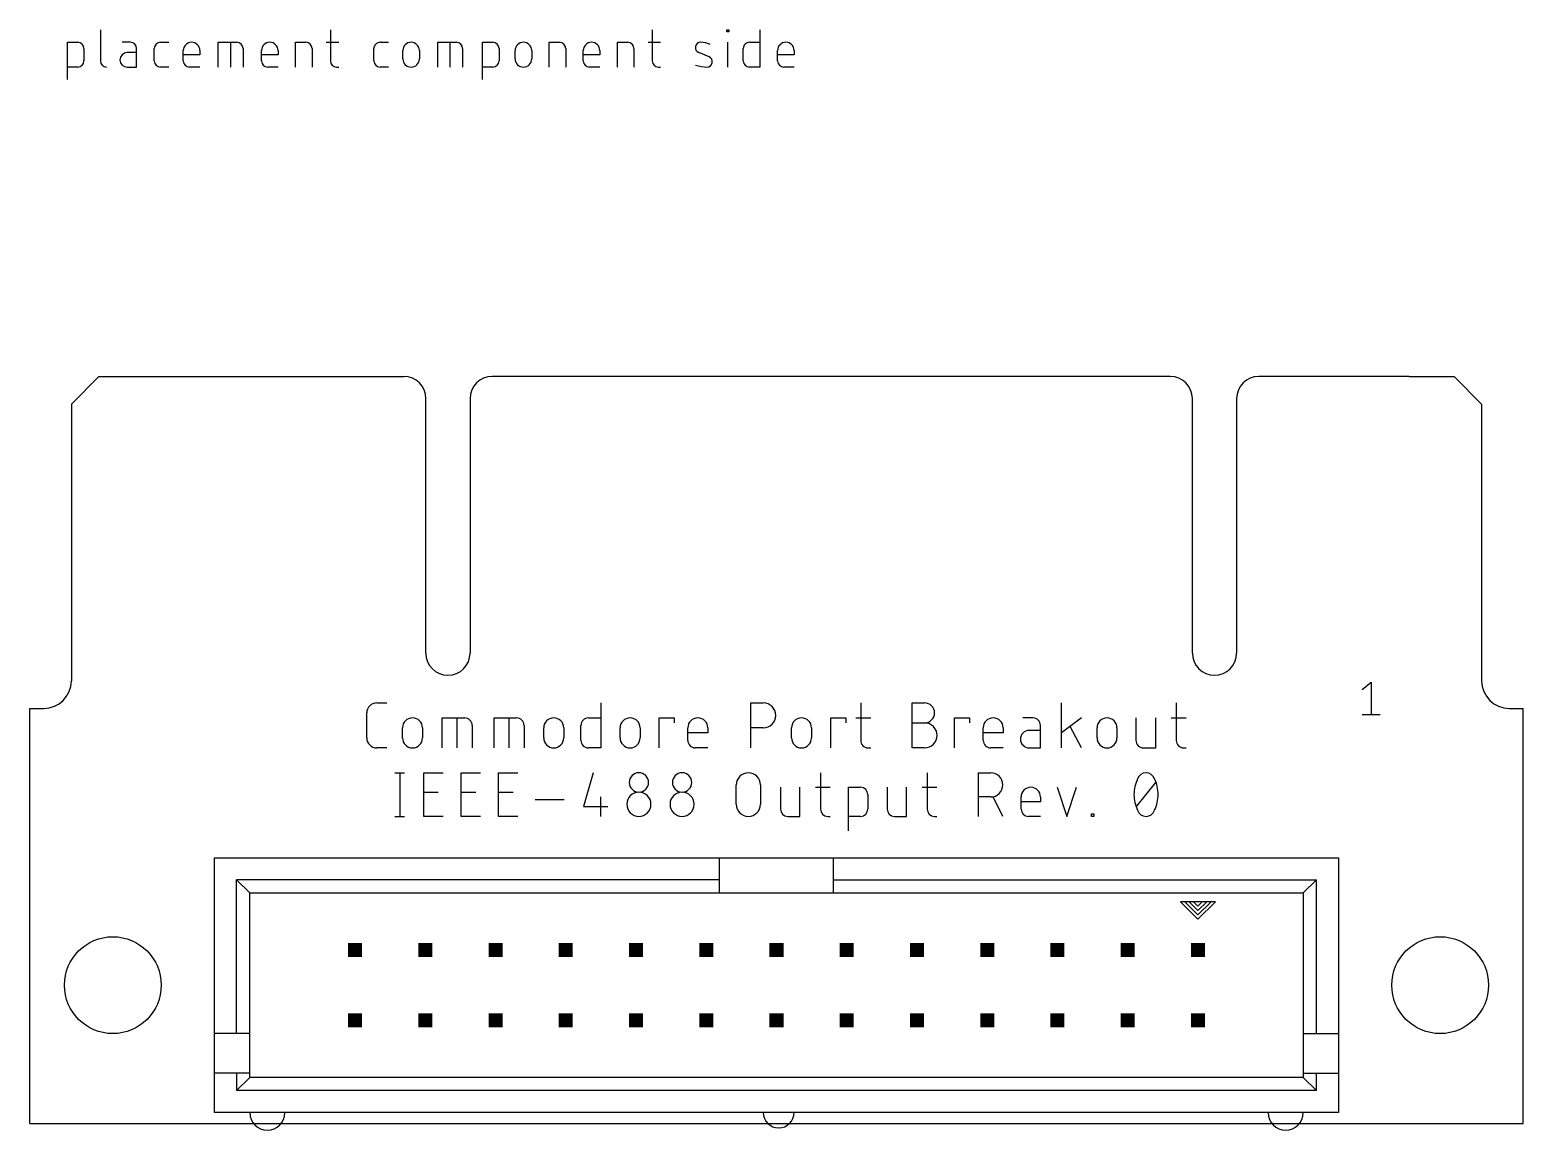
# Model space of a CAD drawing. Extents: x 0 to 54, y -0.2 to 39.5.
import ezdxf

# ---------------------------------------------------------------- set-up
doc = ezdxf.new("R2010")
doc.units = 0
for name, color, linetype in [('20', 30, 'CONTINUOUS'), ('21', 253, 'CONTINUOUS'), ('51', 253, 'CONTINUOUS')]:
    doc.layers.add(name, color=color, linetype=linetype)

# ---------------------------------------------------------------- blocks, each defined once
blk = doc.blocks.new('RECT')
blk.add_solid([(-0.5, -0.5), (0.5, -0.5), (-0.5, 0.5), (0.5, 0.5)])

msp = doc.modelspace()

# ---------------------------------------------------------------- linework, layer by layer
at = {"layer": '20'}
for p, q in [((1.5, 26), (2.5, 27)), ((2.5, 27), (13.52, 27)), ((41.24, 27), (16.72, 27)), ((49.88, 27), (44.44, 27)), ((49.88, 27), (51.5, 27)), ((52.5, 26), (51.5, 27)), ((1.5, 26), (1.5, 16)), ((14.32, 17), (14.32, 26.2)), ((15.92, 26.2), (15.92, 17)), ((42.04, 17), (42.04, 26.2)), ((43.64, 26.2), (43.64, 17)), ((52.5, 26), (52.5, 16)), ((0, 0), (0, 15)), ((0, 15), (0.5, 15)), ((53.5, 15), (54, 15)), ((54, 0), (54, 15)), ((0, 0), (54, 0))]:
    msp.add_line(p, q, dxfattribs=at)
for centre in [(3, 5), (51, 5)]:
    msp.add_circle(centre, 1.75, dxfattribs=at)
for centre, radius, start, end in [((13.52, 26.2), 0.8, 0, 90), ((16.72, 26.2), 0.8, 90, 180), ((41.24, 26.2), 0.8, 0, 90), ((44.44, 26.2), 0.8, 90, 180), ((15.12, 17), 0.8, 180, 270), ((15.12, 17), 0.8, 270, 0), ((42.84, 17), 0.8, 180, 270), ((42.84, 17), 0.8, 270, 0), ((0.5, 16), 1, 270, 0), ((53.5, 16), 1, 180, 270)]:
    msp.add_arc(centre, radius, start, end, dxfattribs=at)
at = {"layer": '21'}
for p, q in [((2.5485, 39.5264), (2.5485, 38.4045)), ((10.8694, 39.5264), (10.8694, 38.4045)), ((22.5046, 39.5264), (22.5046, 38.4045)), ((25.2019, 39.4516), (25.2019, 39.5264)), ((25.2019, 39.5264), (25.2767, 39.5264)), ((25.2767, 39.4516), (25.2019, 39.4516)), ((25.2767, 39.5264), (25.2767, 39.4516)), ((26.3968, 39.5264), (26.3968, 38.1802)), ((1.3589, 37.7314), (1.3589, 39.0776)), ((1.3589, 39.0776), (1.7328, 39.0776)), ((3.632, 39.0776), (3.3329, 39.0776)), ((4.725, 39.0776), (5.0241, 39.0776)), ((6.813, 38.1802), (6.813, 39.0776)), ((6.813, 39.0776), (7.4861, 39.0776)), ((7.2617, 38.1802), (7.2617, 39.0776)), ((9.609, 38.1802), (9.609, 39.0776)), ((9.609, 39.0776), (9.983, 39.0776)), ((10.7198, 39.0776), (11.1685, 39.0776)), ((12.6643, 39.0776), (12.9635, 39.0776)), ((14.7524, 38.1802), (14.7524, 39.0776)), ((14.7524, 39.0776), (15.4255, 39.0776)), ((15.2011, 38.1802), (15.2011, 39.0776)), ((16.3706, 37.7314), (16.3706, 39.0776)), ((16.3706, 39.0776), (16.7446, 39.0776)), ((18.7804, 38.1802), (18.7804, 39.0776)), ((18.7804, 39.0776), (19.1543, 39.0776)), ((21.2443, 38.1802), (21.2443, 39.0776)), ((21.2443, 39.0776), (21.6182, 39.0776)), ((22.355, 39.0776), (22.8038, 39.0776)), ((25.2393, 38.1802), (25.2393, 39.0776)), ((26.0229, 39.0776), (26.3968, 39.0776)), ((1.9572, 38.8533), (1.9572, 38.4045)), ((3.8564, 38.7037), (3.5199, 38.7037)), ((3.8564, 38.1802), (3.8564, 38.8533)), ((4.5006, 38.4045), (4.5006, 38.8533)), ((5.5481, 38.4045), (5.5481, 38.7785)), ((6.1464, 38.6289), (5.5481, 38.6289)), ((6.1464, 38.7785), (6.1464, 38.6289)), ((7.7105, 38.8533), (7.7105, 38.1802)), ((8.3771, 38.4045), (8.3771, 38.7785)), ((8.9754, 38.6289), (8.3771, 38.6289)), ((8.9754, 38.7785), (8.9754, 38.6289)), ((10.2074, 38.8533), (10.2074, 38.1802)), ((12.44, 38.4045), (12.44, 38.8533)), ((13.4875, 38.4793), (13.4875, 38.7785)), ((14.0858, 38.7785), (14.0858, 38.4793)), ((15.6498, 38.8533), (15.6498, 38.1802)), ((16.969, 38.8533), (16.969, 38.4045)), ((17.5484, 38.4793), (17.5484, 38.7785)), ((18.1467, 38.7785), (18.1467, 38.4793)), ((19.3787, 38.8533), (19.3787, 38.1802)), ((20.0123, 38.4045), (20.0123, 38.7785)), ((20.6106, 38.6289), (20.0123, 38.6289)), ((20.6106, 38.7785), (20.6106, 38.6289)), ((21.8426, 38.8533), (21.8426, 38.1802)), ((24.5594, 38.5541), (24.1854, 38.7037)), ((25.7985, 38.4045), (25.7985, 38.8533)), ((27.0391, 38.4045), (27.0391, 38.7785)), ((27.6374, 38.6289), (27.0391, 38.6289)), ((27.6374, 38.7785), (27.6374, 38.6289)), ((1.7328, 38.1802), (1.3589, 38.1802)), ((3.5199, 38.1802), (3.8564, 38.1802)), ((5.0241, 38.1802), (4.725, 38.1802)), ((6.1464, 38.1802), (5.7725, 38.1802)), ((8.9754, 38.1802), (8.6014, 38.1802)), ((11.0937, 38.1802), (11.1685, 38.1802)), ((12.9635, 38.1802), (12.6643, 38.1802)), ((16.7446, 38.1802), (16.3706, 38.1802)), ((20.6106, 38.1802), (20.2367, 38.1802)), ((22.729, 38.1802), (22.8038, 38.1802)), ((26.3968, 38.1802), (26.0229, 38.1802)), ((27.6374, 38.1802), (27.2635, 38.1802)), ((48.1801, 15.6896), (48.5046, 15.9492)), ((48.5046, 15.9492), (48.5046, 14.7808)), ((12.545, 15.2018), (12.9062, 15.2018)), ((20.6524, 15.2018), (20.6524, 13.5762)), ((26.0684, 13.5762), (26.0684, 15.2018)), ((26.0684, 15.2018), (26.52, 15.2018)), ((30.0443, 15.2018), (30.0443, 13.8471)), ((31.9041, 13.5762), (31.9041, 15.2018)), ((31.9041, 15.2018), (32.3557, 15.2018)), ((37.3048, 13.5762), (37.3048, 15.2018)), ((41.455, 15.2018), (41.455, 13.8471)), ((12.1837, 13.9374), (12.1837, 14.8406)), ((14.911, 13.5762), (14.911, 14.6599)), ((14.911, 14.6599), (15.7238, 14.6599)), ((15.4528, 13.5762), (15.4528, 14.6599)), ((16.7867, 13.5762), (16.7867, 14.6599)), ((16.7867, 14.6599), (17.5995, 14.6599)), ((17.3286, 13.5762), (17.3286, 14.6599)), ((20.2009, 14.6599), (20.6524, 14.6599)), ((22.7594, 13.5762), (22.7594, 14.6599)), ((22.7594, 14.6599), (23.3012, 14.6599)), ((23.3012, 14.6599), (23.3012, 14.4793)), ((28.9598, 13.5762), (28.9598, 14.6599)), ((28.9598, 14.6599), (29.5016, 14.6599)), ((29.5016, 14.6599), (29.5016, 14.4793)), ((29.8636, 14.6599), (30.4055, 14.6599)), ((33.4407, 13.5762), (33.4407, 14.6599)), ((33.4407, 14.6599), (33.9826, 14.6599)), ((33.9826, 14.6599), (33.9826, 14.4793)), ((36.2732, 14.6599), (35.912, 14.6599)), ((38.0273, 14.6599), (37.3048, 14.1181)), ((39.9973, 14.6599), (39.9973, 13.8471)), ((40.7198, 13.5762), (40.7198, 14.6599)), ((41.2744, 14.6599), (41.8163, 14.6599)), ((48.1801, 14.7808), (48.8292, 14.7808)), ((13.4764, 13.9374), (13.4764, 14.2987)), ((14.1989, 14.2987), (14.1989, 13.9374)), ((15.9947, 14.389), (15.9947, 13.5762)), ((17.8705, 14.389), (17.8705, 13.5762)), ((18.5826, 13.9374), (18.5826, 14.2987)), ((19.3051, 14.2987), (19.3051, 13.9374)), ((19.93, 13.8471), (19.93, 14.389)), ((21.3441, 13.9374), (21.3441, 14.2987)), ((22.0666, 14.2987), (22.0666, 13.9374)), ((23.793, 13.8471), (23.793, 14.2987)), ((24.5155, 14.1181), (23.793, 14.1181)), ((24.5155, 14.2987), (24.5155, 14.1181)), ((26.52, 14.2987), (26.0684, 14.2987)), ((27.5445, 13.9374), (27.5445, 14.2987)), ((28.267, 14.2987), (28.267, 13.9374)), ((31.9041, 14.4793), (32.3557, 14.4793)), ((34.4743, 13.8471), (34.4743, 14.2987)), ((35.1968, 14.1181), (34.4743, 14.1181)), ((35.1968, 14.2987), (35.1968, 14.1181)), ((36.5442, 14.2084), (36.1378, 14.2084)), ((36.5442, 13.5762), (36.5442, 14.389)), ((38.0273, 13.5762), (37.6209, 14.3438)), ((38.5905, 13.9374), (38.5905, 14.2987)), ((39.313, 14.2987), (39.313, 13.9374)), ((12.9062, 13.5762), (12.545, 13.5762)), ((20.6524, 13.5762), (20.2009, 13.5762)), ((24.5155, 13.5762), (24.0639, 13.5762)), ((30.3152, 13.5762), (30.4055, 13.5762)), ((32.3557, 13.5762), (31.9041, 13.5762)), ((35.1968, 13.5762), (34.7452, 13.5762)), ((36.1378, 13.5762), (36.5442, 13.5762)), ((40.2683, 13.5762), (40.7198, 13.5762)), ((41.726, 13.5762), (41.8163, 13.5762)), ((13.1988, 12.6764), (13.5488, 12.6764)), ((13.3738, 12.6764), (13.3738, 11.1016)), ((14.2425, 11.1016), (14.2425, 12.6764)), ((14.2425, 12.6764), (14.9425, 12.6764)), ((15.5973, 11.1016), (15.5973, 12.6764)), ((15.5973, 12.6764), (16.2972, 12.6764)), ((16.952, 11.1016), (16.952, 12.6764)), ((16.952, 12.6764), (17.6519, 12.6764)), ((20.3725, 12.6764), (20.0225, 11.4516)), ((28.5909, 12.6764), (28.5909, 11.3641)), ((32.4466, 12.6764), (32.4466, 11.3641)), ((34.3101, 11.1016), (34.3101, 12.6764)), ((34.3101, 12.6764), (34.7475, 12.6764)), ((14.2425, 11.9765), (14.7675, 11.9765)), ((15.5973, 11.9765), (16.1222, 11.9765)), ((16.952, 11.9765), (17.4769, 11.9765)), ((25.5456, 11.539), (25.5456, 12.239)), ((26.4204, 12.239), (26.4204, 11.539)), ((27.1441, 12.1515), (27.1441, 11.3641)), ((27.844, 11.1016), (27.844, 12.1515)), ((28.416, 12.1515), (28.9409, 12.1515)), ((29.6018, 10.5767), (29.6018, 12.1515)), ((29.6018, 12.1515), (30.0392, 12.1515)), ((30.3017, 11.889), (30.3017, 11.3641)), ((30.9998, 12.1515), (30.9998, 11.3641)), ((31.6997, 11.1016), (31.6997, 12.1515)), ((32.2717, 12.1515), (32.7966, 12.1515)), ((37.1481, 12.1515), (37.498, 11.1016)), ((37.498, 11.1016), (37.848, 12.1515)), ((40.0138, 11.4516), (40.7137, 12.3264)), ((18.2677, 11.714), (19.3176, 11.714)), ((20.0225, 11.4516), (20.8974, 11.4516)), ((20.6349, 11.8015), (20.6349, 11.1016)), ((34.7475, 11.8015), (34.3101, 11.8015)), ((35.185, 11.1016), (34.835, 11.8015)), ((35.8455, 11.3641), (35.8455, 11.8015)), ((36.5454, 11.6265), (35.8455, 11.6265)), ((36.5454, 11.8015), (36.5454, 11.6265)), ((13.1988, 11.1016), (13.5488, 11.1016)), ((14.9425, 11.1016), (14.2425, 11.1016)), ((16.2972, 11.1016), (15.5973, 11.1016)), ((17.6519, 11.1016), (16.952, 11.1016)), ((27.4065, 11.1016), (27.844, 11.1016)), ((28.8534, 11.1016), (28.9409, 11.1016)), ((30.0392, 11.1016), (29.6018, 11.1016)), ((31.2622, 11.1016), (31.6997, 11.1016)), ((32.7091, 11.1016), (32.7966, 11.1016)), ((36.5454, 11.1016), (36.1079, 11.1016)), ((38.3921, 11.1016), (38.3921, 11.1891)), ((38.3921, 11.1891), (38.4796, 11.1891)), ((38.4796, 11.1016), (38.3921, 11.1016)), ((38.4796, 11.1891), (38.4796, 11.1016)), ((6.68, 3.2537), (6.68, 9.6038)), ((6.68, 9.6038), (24.9362, 9.6038)), ((24.9362, 9.6038), (29.0638, 9.6038)), ((24.9362, 8.81), (24.9362, 9.6038)), ((29.0638, 9.6038), (47.32, 9.6038)), ((29.0638, 8.81), (29.0638, 9.6038)), ((47.32, 9.6038), (47.32, 3.2537)), ((24.9362, 8.81), (7.4737, 8.81)), ((7.4737, 3.2537), (7.4737, 8.81)), ((7.95, 8.3338), (7.4737, 8.81)), ((24.9362, 8.3338), (24.9362, 8.81)), ((29.0638, 8.3338), (29.0638, 8.81)), ((29.0638, 8.81), (46.5263, 8.81)), ((46.5263, 8.81), (46.05, 8.3338)), ((46.5263, 3.2537), (46.5263, 8.81)), ((7.95, 3.2537), (7.95, 8.3338)), ((7.95, 8.3338), (24.9362, 8.3338)), ((24.9362, 8.3338), (29.0638, 8.3338)), ((29.0638, 8.3338), (46.05, 8.3338)), ((46.05, 8.3338), (46.05, 3.2537)), ((41.7638, 8.0162), (41.605, 8.0162)), ((41.605, 8.0162), (42.24, 7.3812)), ((41.9225, 8.0162), (41.7638, 8.0162)), ((41.7638, 8.0162), (42.24, 7.54)), ((42.0813, 8.0162), (41.9225, 8.0162)), ((41.9225, 8.0162), (42.24, 7.6987)), ((42.3988, 8.0162), (42.0813, 8.0162)), ((42.0813, 8.0162), (42.24, 7.8575)), ((42.24, 7.3812), (42.875, 8.0162)), ((42.24, 7.54), (42.7163, 8.0162)), ((42.24, 7.6987), (42.5575, 8.0162)), ((42.24, 7.8575), (42.3988, 8.0162)), ((42.5575, 8.0162), (42.3988, 8.0162)), ((42.7163, 8.0162), (42.5575, 8.0162)), ((42.875, 8.0162), (42.7163, 8.0162)), ((6.68, 1.825), (6.68, 3.2537)), ((7.4737, 3.2537), (6.68, 3.2537)), ((7.95, 3.2537), (7.4737, 3.2537)), ((7.95, 1.825), (7.95, 3.2537)), ((46.05, 3.2537), (46.05, 1.825)), ((46.05, 3.2537), (46.5263, 3.2537)), ((46.5263, 3.2537), (47.32, 3.2537)), ((47.32, 3.2537), (47.32, 1.825)), ((6.68, 0.3962), (6.68, 1.825)), ((7.4737, 1.825), (6.68, 1.825)), ((7.95, 1.825), (7.4737, 1.825)), ((7.4737, 1.825), (7.4737, 1.19)), ((7.95, 1.6662), (7.4737, 1.19)), ((7.95, 1.6662), (7.95, 1.825)), ((46.05, 1.6662), (7.95, 1.6662)), ((46.05, 1.825), (46.05, 1.6662)), ((46.05, 1.825), (46.5263, 1.825)), ((46.5263, 1.19), (46.05, 1.6662)), ((46.5263, 1.825), (47.32, 1.825)), ((46.5263, 1.19), (46.5263, 1.825)), ((47.32, 1.825), (47.32, 0.3962)), ((46.5263, 1.19), (7.4737, 1.19)), ((47.32, 0.3962), (6.68, 0.3962))]:
    msp.add_line(p, q, dxfattribs=at)
for centre, radius, start, end in [((1.7328, 38.8533), 0.2244, 0, 90), ((3.632, 38.8533), 0.2244, 0, 90), ((4.725, 38.8533), 0.2244, 89.9992, 180), ((5.8473, 38.7785), 0.2992, 0, 180), ((7.4861, 38.8533), 0.2244, 0, 90), ((8.6762, 38.7785), 0.2992, 0, 180), ((9.983, 38.8533), 0.2244, 0, 90), ((12.6643, 38.8533), 0.2244, 89.9992, 180), ((13.7866, 38.7785), 0.2992, 0, 180), ((15.4255, 38.8533), 0.2244, 0, 90), ((16.7446, 38.8533), 0.2244, 0, 90), ((17.8475, 38.7785), 0.2992, 0, 180), ((19.1543, 38.8533), 0.2244, 0, 90), ((20.3115, 38.7785), 0.2992, 0, 180), ((21.6182, 38.8533), 0.2244, 0, 90), ((24.2574, 38.8837), 0.1939, 89.181, 248.1986), ((24.2481, 38.2284), 0.8493, 65.7609, 89.181), ((26.0229, 38.8533), 0.2244, 89.9992, 180), ((27.3382, 38.7785), 0.2992, 0, 180), ((1.7328, 38.4045), 0.2244, 270.0008, 0), ((2.7729, 38.4045), 0.2244, 180, 270), ((3.5199, 38.4419), 0.2618, 90, 270), ((4.725, 38.4045), 0.2244, 180, 270), ((5.7725, 38.4045), 0.2244, 180, 270), ((8.6014, 38.4045), 0.2244, 180, 270), ((11.0937, 38.4045), 0.2244, 180, 270), ((12.6643, 38.4045), 0.2244, 180, 270), ((13.7866, 38.4793), 0.2992, 180, 0), ((16.7446, 38.4045), 0.2244, 270.0008, 0), ((17.8475, 38.4793), 0.2992, 180, 0), ((20.2367, 38.4045), 0.2244, 180, 270), ((22.729, 38.4045), 0.2244, 180, 270), ((24.4874, 38.374), 0.1939, 269.181, 68.1986), ((26.0229, 38.4045), 0.2244, 180, 270), ((27.2635, 38.4045), 0.2244, 180, 270), ((24.5027, 39.4485), 1.2684, 250.2096, 269.181), ((12.545, 14.8406), 0.3612, 90.0005, 180), ((26.52, 14.7502), 0.4516, 270, 90), ((32.3557, 14.8406), 0.3612, 270, 90), ((13.8376, 14.2987), 0.3612, 0, 180), ((15.7238, 14.389), 0.2709, 0, 90), ((17.5995, 14.389), 0.2709, 0, 90), ((18.9438, 14.2987), 0.3612, 0, 180), ((20.2009, 14.389), 0.2709, 90, 180), ((21.7053, 14.2987), 0.3612, 0, 180), ((24.1542, 14.2987), 0.3612, 0, 180), ((27.9057, 14.2987), 0.3612, 0, 180), ((34.8356, 14.2987), 0.3612, 0, 180), ((36.2732, 14.389), 0.2709, 0, 90), ((38.9518, 14.2987), 0.3612, 0, 180), ((32.3557, 14.0278), 0.4516, 270, 90), ((36.1378, 13.8923), 0.3161, 90, 270), ((12.545, 13.9374), 0.3612, 180, 270), ((13.8376, 13.9374), 0.3612, 180, 0), ((18.9438, 13.9374), 0.3612, 180, 0), ((20.2009, 13.8471), 0.2709, 180, 270), ((21.7053, 13.9374), 0.3612, 180, 0), ((24.0639, 13.8471), 0.2709, 180, 270), ((27.9057, 13.9374), 0.3612, 180, 0), ((30.3152, 13.8471), 0.2709, 180, 270), ((34.7452, 13.8471), 0.2709, 180, 270), ((38.9518, 13.9374), 0.3612, 180, 0), ((40.2683, 13.8471), 0.2709, 180, 270), ((41.726, 13.8471), 0.2709, 180, 270), ((22.0231, 12.3264), 0.35, 0, 180), ((23.5862, 12.3264), 0.35, 0, 180), ((25.983, 12.239), 0.4374, 0, 180), ((34.7475, 12.239), 0.4374, 270, 90), ((41.224, 11.889), 1.2978, 154.0111, 180), ((40.3637, 12.3527), 0.3237, 90, 161.0758), ((40.3637, 12.3527), 0.3237, 18.9235, 90.0002), ((39.5034, 11.889), 1.2977, 0, 25.9895), ((22.0231, 11.539), 0.4374, 0, 180), ((22.0231, 12.3264), 0.35, 180, 0), ((23.5862, 11.539), 0.4374, 0, 180), ((23.5862, 12.3264), 0.35, 180, 0), ((30.0392, 11.889), 0.2625, 0, 90), ((36.1954, 11.8015), 0.35, 0, 180), ((41.2241, 11.889), 1.2978, 180.0001, 205.9888), ((39.5034, 11.889), 1.2978, 334.0107, 359.9999), ((22.0231, 11.539), 0.4374, 180, 0), ((23.5862, 11.539), 0.4374, 180, 0), ((25.983, 11.539), 0.4374, 180, 0), ((27.4065, 11.3641), 0.2625, 180, 270), ((28.8534, 11.3641), 0.2625, 180, 270), ((30.0392, 11.3641), 0.2625, 270.0007, 0), ((31.2622, 11.3641), 0.2625, 180, 270), ((32.7091, 11.3641), 0.2625, 180, 270), ((36.1079, 11.3641), 0.2625, 180, 270), ((40.3637, 11.4253), 0.3237, 198.9248, 270.0001), ((40.3637, 11.4253), 0.3237, 270, 341.0761), ((8.585, 0.3962), 0.635, 180, 0), ((27.0794, 0.3962), 0.5556, 180, 0), ((45.415, 0.3962), 0.635, 180, 0)]:
    msp.add_arc(centre, radius, start, end, dxfattribs=at)

# ---------------------------------------------------------------- block references
at = {"layer": '51', "xscale": 0.508, "yscale": 0.508, "rotation": 180}
for p in [(11.76, 6.27), (14.3, 6.27), (16.84, 6.27), (19.38, 6.27), (21.92, 6.27), (24.46, 6.27), (27, 6.27), (29.54, 6.27), (32.08, 6.27), (34.62, 6.27), (37.16, 6.27), (39.7, 6.27), (42.24, 6.27), (11.76, 3.73), (14.3, 3.73), (16.84, 3.73), (19.38, 3.73), (21.92, 3.73), (24.46, 3.73), (27, 3.73), (29.54, 3.73), (32.08, 3.73), (34.62, 3.73), (37.16, 3.73), (39.7, 3.73), (42.24, 3.73)]:
    msp.add_blockref('RECT', p, dxfattribs=at)

doc.saveas('drawing.dxf')
